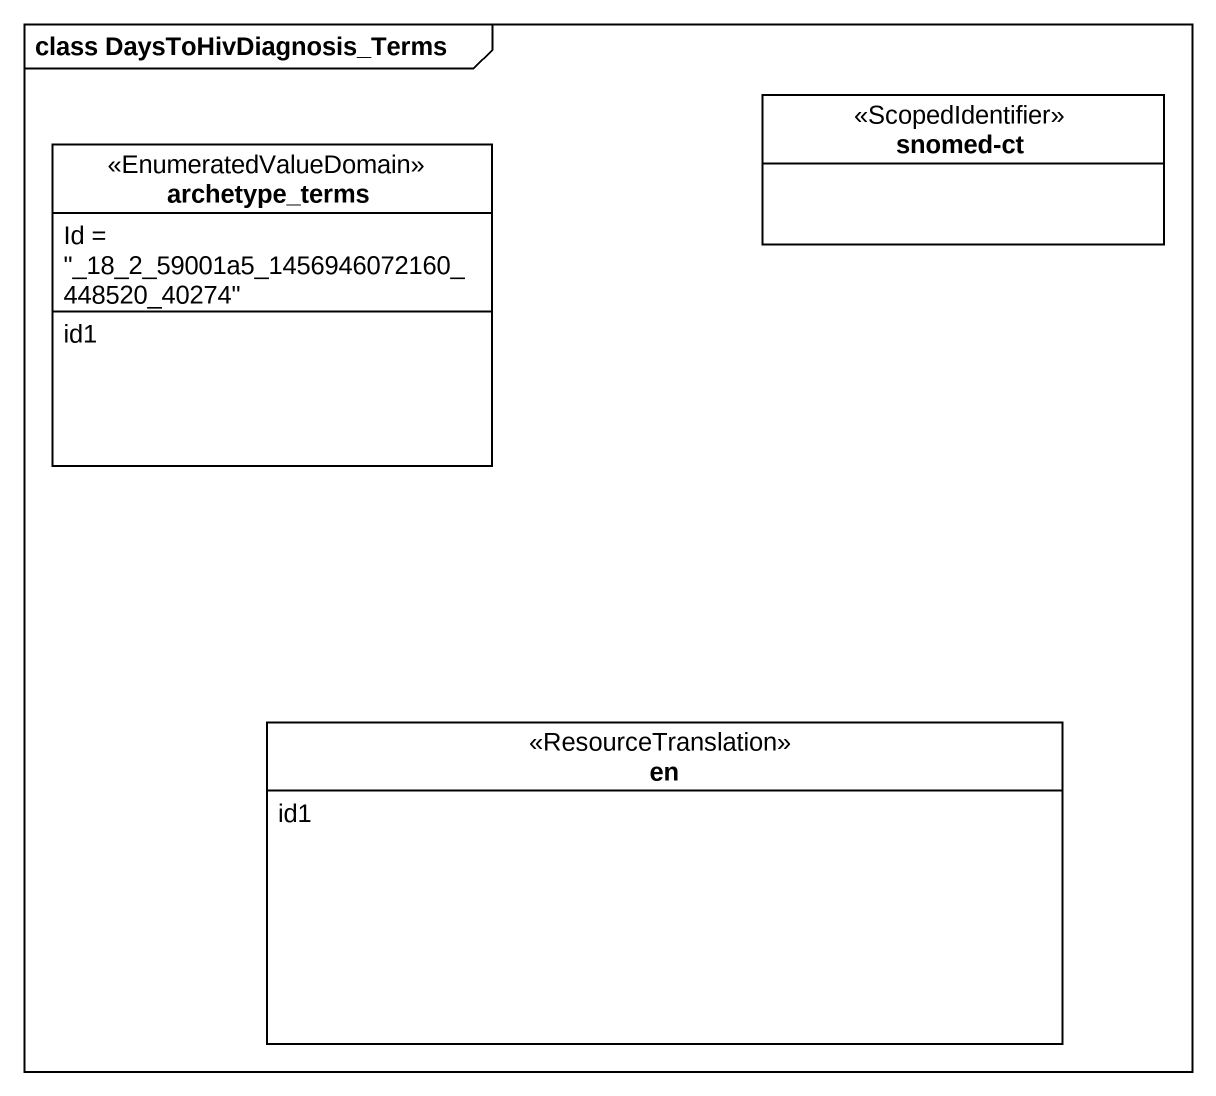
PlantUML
@startuml
mainframe class DaysToHivDiagnosis_Terms
hide circle
hide empty members
enum "snomed-ct" as snomed_ct <<ScopedIdentifier>>
enum archetype_terms <<EnumeratedValueDomain>> {
  Id = "_18_2_59001a5_1456946072160_448520_40274"
  id1
}
enum en <<ResourceTranslation>> {
  id1
}
@enduml
